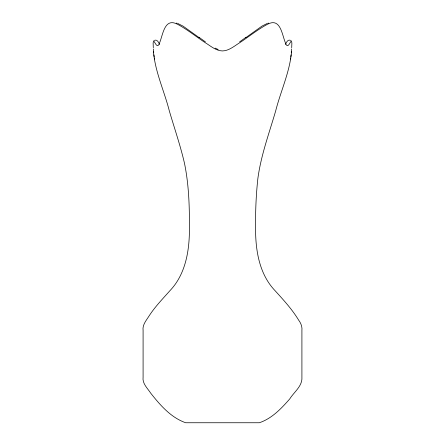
<?xml version="1.0" encoding="UTF-8"?>
<svg xmlns="http://www.w3.org/2000/svg" width="445" height="445" viewBox="0 0 445 445"><rect width="100%" height="100%" fill="white"/><g stroke="black" fill="none" stroke-linecap="round" stroke-linejoin="round"><path stroke-width="0.67" d="M291.62 48.928L291.275 52.844M291.703 47.704L291.881 42.954L291.33 40.812L288.9 44.678L287.754 45.69L286.485 45.173C282.086 37.458 281.618 17.021 267.762 24.136C257.955 29.298 249.317 36.357 240.105 42.47C234.593 45.774 229.22 50.78 222.45 50.936C215.708 50.775 210.379 45.757 204.889 42.47C195.683 36.351 187.045 29.298 177.238 24.136C163.382 17.021 162.915 37.458 158.515 45.173L157.246 45.69L156.1 44.678L153.67 40.812L153.119 42.954L153.297 47.704M291.536 51.754C289.745 72.179 280.706 91.103 275.7 110.822C269.175 133.25 260.948 155.327 257.861 178.59C256.014 195.377 255.374 212.282 255.575 229.164C255.58 250.919 259.457 274.381 275.088 290.707C283.532 300.013 292.109 309.303 298.639 320.1C300.915 323.148 302.355 326.702 301.91 330.574L301.91 377.054C302.661 386.049 293.995 392.017 289.728 398.943C281.257 408.621 271.828 418.561 259.335 422.75L185.665 422.75C170.908 417.577 160.2 405.173 150.766 393.235C147.556 388.268 142.139 383.573 143.09 377.054L143.09 330.574C142.216 324.778 146.377 320.328 149.186 315.789C155.099 306.655 162.725 298.829 169.912 290.707C185.543 274.381 189.42 250.919 189.425 229.164C189.542 207.131 188.953 184.931 184.48 163.287C180.397 145.532 174.418 128.293 169.3 110.822C164.294 91.103 155.255 72.179 153.464 51.754M290.485 59.129L290.652 57.911M290.824 56.699L291.08 54.869M285.456 44.45C286.408 42.336 287.737 39.182 290.657 40.334M245.646 37.775L261.877 26.166L267.05 23.552M239.594 41.891L245.94 37.319M154.343 40.334C157.263 39.182 158.592 42.336 159.544 44.45M267.684 23.301L268.747 23.129M176.253 23.129L177.316 23.301M177.95 23.552L183.123 26.166L199.36 37.775M215.107 48.099L218.2 49.495M199.065 37.319L205.423 41.891M153.92 54.869L154.176 56.699M154.348 57.911L154.515 59.129M153.725 52.844L153.38 48.928"/></g></svg>
